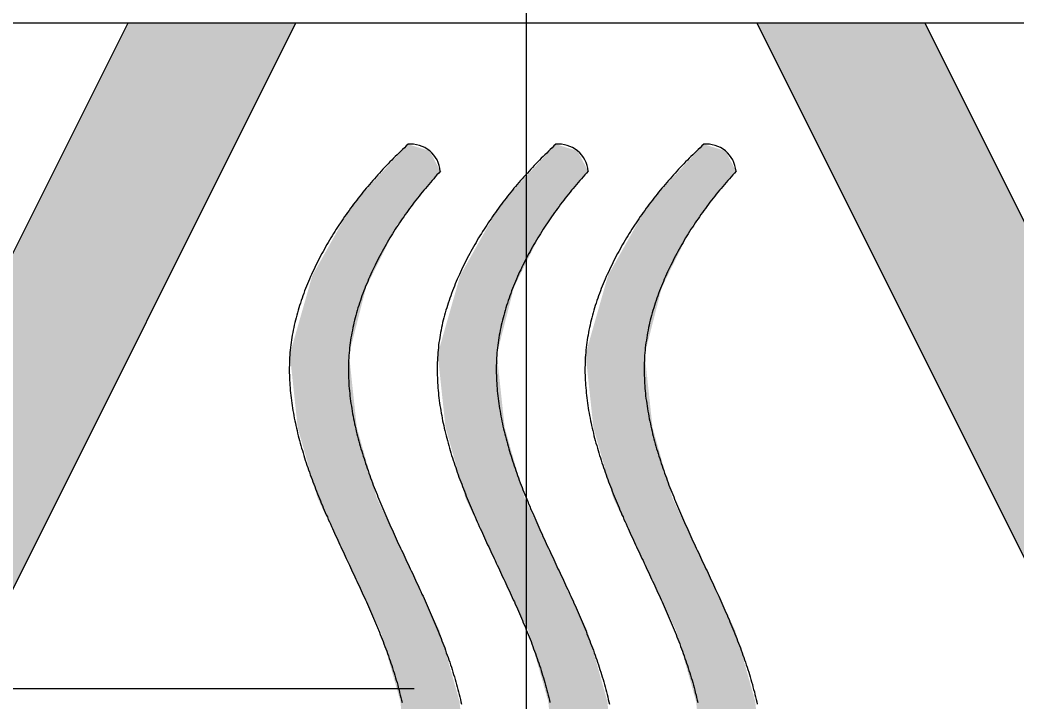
# Model space of a CAD drawing. Extents: x -260 to 40, y -107 to 195.
# Drawn here: x -180.49 to -172.06, y 154.87 to 160.64 of the extents above; entities that cross this region are included whole.
import ezdxf

# ---------------------------------------------------------------- set-up
doc = ezdxf.new("R2010")
doc.units = 0
doc.linetypes.add('CENTER', pattern=[50.8, 31.75, -6.35, 6.35, -6.35])
doc.layers.get('0').update_dxf_attribs({"linetype": 'CONTINUOUS'})
doc.layers.add('CENTER', color=1, linetype='CENTER')

# ---------------------------------------------------------------- blocks, each defined once
blk = doc.blocks.new('*U5')
at = {"color": 7, "linetype": 'CONTINUOUS'}
for points in [[(-174.7128, 159.588), (-175.1828, 159.0809), (-174.5291, 159.5313)], [(-174.5291, 159.5313), (-175.1828, 159.0809), (-174.4399, 159.361)], [(-174.4399, 159.361), (-175.1828, 159.0809), (-174.8056, 158.9042)], [(-175.1828, 159.0809), (-175.522, 158.4784), (-174.8056, 158.9042)], [(-174.8056, 158.9042), (-175.522, 158.4784), (-175.0668, 158.3805)], [(-175.522, 158.4784), (-175.7118, 157.8136), (-175.0668, 158.3805)], [(-175.0668, 158.3805), (-175.7118, 157.8136), (-175.2118, 157.8136)], [(-175.7118, 157.8136), (-175.6459, 157.1964), (-175.1459, 157.1964)], [(-175.2118, 157.8136), (-175.7118, 157.8136), (-175.1459, 157.1964)], [(-175.6459, 157.1964), (-175.4777, 156.5989), (-174.9777, 156.599)], [(-175.1459, 157.1964), (-175.6459, 157.1964), (-174.9777, 156.599)], [(-174.9777, 156.599), (-175.4777, 156.5989), (-174.7118, 156.0381)], [(-175.4777, 156.5989), (-175.2118, 156.0381), (-174.7118, 156.0381)], [(-175.2118, 156.0381), (-174.946, 155.4772), (-174.446, 155.4772)], [(-174.7118, 156.0381), (-175.2118, 156.0381), (-174.446, 155.4772)], [(-174.946, 155.4772), (-174.7777, 154.8797), (-174.2777, 154.8797)], [(-174.446, 155.4772), (-174.946, 155.4772), (-174.2777, 154.8797)], [(-174.7777, 154.8797), (-174.7118, 154.2625), (-174.2777, 154.8797)], [(-174.2777, 154.8797), (-174.7118, 154.2625), (-174.2118, 154.2625)], [(-174.2118, 154.2625), (-174.8532, 153.7047), (-174.4018, 153.5972)], [(-174.7118, 154.2625), (-174.8532, 153.7047), (-174.2118, 154.2625)], [(-174.8532, 153.7047), (-175.1079, 153.1887), (-174.4018, 153.5972)], [(-174.4018, 153.5972), (-175.1079, 153.1887), (-174.7413, 152.9944)], [(-175.1079, 153.1887), (-175.4647, 152.7371), (-174.7413, 152.9944)], [(-174.7413, 152.9944), (-175.4647, 152.7371), (-175.2118, 152.487)], [(-175.4647, 152.7371), (-175.3905, 152.5593), (-175.2118, 152.487)]]:
    blk.add_solid(points, dxfattribs=at)
blk = doc.blocks.new('*U6')
at = {"color": 7, "linetype": 'CONTINUOUS'}
for points in [[(-177.2128, 159.588), (-177.6828, 159.0809), (-177.0291, 159.5313)], [(-177.0291, 159.5313), (-177.6828, 159.0809), (-176.9399, 159.361)], [(-176.9399, 159.361), (-177.6828, 159.0809), (-177.3056, 158.9042)], [(-177.6828, 159.0809), (-178.022, 158.4784), (-177.3056, 158.9042)], [(-177.3056, 158.9042), (-178.022, 158.4784), (-177.5668, 158.3805)], [(-178.022, 158.4784), (-178.2118, 157.8136), (-177.5668, 158.3805)], [(-177.5668, 158.3805), (-178.2118, 157.8136), (-177.7118, 157.8136)], [(-178.2118, 157.8136), (-178.1459, 157.1964), (-177.6459, 157.1964)], [(-177.7118, 157.8136), (-178.2118, 157.8136), (-177.6459, 157.1964)], [(-178.1459, 157.1964), (-177.9777, 156.5989), (-177.4777, 156.599)], [(-177.6459, 157.1964), (-178.1459, 157.1964), (-177.4777, 156.599)], [(-177.4777, 156.599), (-177.9777, 156.5989), (-177.2118, 156.0381)], [(-177.9777, 156.5989), (-177.7118, 156.0381), (-177.2118, 156.0381)], [(-177.7118, 156.0381), (-177.446, 155.4772), (-176.946, 155.4772)], [(-177.2118, 156.0381), (-177.7118, 156.0381), (-176.946, 155.4772)], [(-177.446, 155.4772), (-177.2777, 154.8797), (-176.7777, 154.8797)], [(-176.946, 155.4772), (-177.446, 155.4772), (-176.7777, 154.8797)], [(-177.2777, 154.8797), (-177.2118, 154.2625), (-176.7777, 154.8797)], [(-176.7777, 154.8797), (-177.2118, 154.2625), (-176.7118, 154.2625)], [(-176.7118, 154.2625), (-177.3532, 153.7047), (-176.9018, 153.5972)], [(-177.2118, 154.2625), (-177.3532, 153.7047), (-176.7118, 154.2625)], [(-177.3532, 153.7047), (-177.6079, 153.1887), (-176.9018, 153.5972)], [(-176.9018, 153.5972), (-177.6079, 153.1887), (-177.2414, 152.9944)], [(-177.6079, 153.1887), (-177.9647, 152.7371), (-177.2414, 152.9944)], [(-177.2414, 152.9944), (-177.9647, 152.7371), (-177.7118, 152.487)], [(-177.9647, 152.7371), (-177.8905, 152.5593), (-177.7118, 152.487)]]:
    blk.add_solid(points, dxfattribs=at)
blk = doc.blocks.new('*U7')
at = {"color": 7, "linetype": 'CONTINUOUS'}
for points in [[(-175.9628, 159.588), (-176.4328, 159.0809), (-175.7791, 159.5313)], [(-175.7791, 159.5313), (-176.4328, 159.0809), (-175.6899, 159.361)], [(-175.6899, 159.361), (-176.4328, 159.0809), (-176.0556, 158.9042)], [(-176.4328, 159.0809), (-176.772, 158.4784), (-176.0556, 158.9042)], [(-176.0556, 158.9042), (-176.772, 158.4784), (-176.3168, 158.3805)], [(-176.772, 158.4784), (-176.9618, 157.8136), (-176.3168, 158.3805)], [(-176.3168, 158.3805), (-176.9618, 157.8136), (-176.4618, 157.8136)], [(-176.9618, 157.8136), (-176.8959, 157.1964), (-176.3959, 157.1964)], [(-176.4618, 157.8136), (-176.9618, 157.8136), (-176.3959, 157.1964)], [(-176.8959, 157.1964), (-176.7277, 156.5989), (-176.2277, 156.599)], [(-176.3959, 157.1964), (-176.8959, 157.1964), (-176.2277, 156.599)], [(-176.2277, 156.599), (-176.7277, 156.5989), (-175.9618, 156.0381)], [(-176.7277, 156.5989), (-176.4618, 156.0381), (-175.9618, 156.0381)], [(-176.4618, 156.0381), (-176.196, 155.4772), (-175.696, 155.4772)], [(-175.9618, 156.0381), (-176.4618, 156.0381), (-175.696, 155.4772)], [(-176.196, 155.4772), (-176.0277, 154.8797), (-175.5277, 154.8797)], [(-175.696, 155.4772), (-176.196, 155.4772), (-175.5277, 154.8797)], [(-176.0277, 154.8797), (-175.9618, 154.2625), (-175.5277, 154.8797)], [(-175.5277, 154.8797), (-175.9618, 154.2625), (-175.4618, 154.2625)], [(-175.4618, 154.2625), (-176.1032, 153.7047), (-175.6518, 153.5972)], [(-175.9618, 154.2625), (-176.1032, 153.7047), (-175.4618, 154.2625)], [(-176.1032, 153.7047), (-176.3579, 153.1887), (-175.6518, 153.5972)], [(-175.6518, 153.5972), (-176.3579, 153.1887), (-175.9913, 152.9944)], [(-176.3579, 153.1887), (-176.7147, 152.7371), (-175.9913, 152.9944)], [(-175.9913, 152.9944), (-176.7147, 152.7371), (-176.4618, 152.487)], [(-176.7147, 152.7371), (-176.6405, 152.5593), (-176.4618, 152.487)]]:
    blk.add_solid(points, dxfattribs=at)
blk = doc.blocks.new('*U17')
at = {"color": 7, "linetype": 'CONTINUOUS'}
for points in [[(-184.9679, 149.8387), (-183.7856, 149.3641), (-179.5801, 160.6143)], [(-178.1605, 160.6143), (-179.5801, 160.6143), (-183.7856, 149.3641)], [(-183.7856, 149.3641), (-184.9679, 149.8387), (-185.0965, 149.3641)], [(-185.0554, 149.6076), (-185.0965, 149.3641), (-184.9679, 149.8387)]]:
    blk.add_solid(points, dxfattribs=at)
blk = doc.blocks.new('*U18')
at = {"color": 7, "linetype": 'CONTINUOUS', "extrusion": (0, 0, -1)}
for points in [[(174.2634, 160.6143), (172.8438, 160.6143), (168.6383, 149.3641)], [(167.456, 149.8387), (168.6383, 149.3641), (172.8438, 160.6143)], [(168.6383, 149.3641), (167.456, 149.8387), (167.3274, 149.3641)], [(167.3685, 149.6076), (167.3274, 149.3641), (167.456, 149.8387)]]:
    blk.add_solid(points, dxfattribs=at)

msp = doc.modelspace()

# ---------------------------------------------------------------- linework, layer by layer
at = {"color": 7, "linetype": 'CONTINUOUS'}
for p, q in [((-186.7118, 160.6143), (-165.7121, 160.6143)), ((-184.9655, 149.8435), (-179.5801, 160.6143)), ((-183.7856, 149.3641), (-178.1605, 160.6143)), ((-168.6383, 149.3641), (-174.2634, 160.6143)), ((-167.4584, 149.8435), (-172.8438, 160.6143))]:
    msp.add_line(p, q, dxfattribs=at)
at = {"color": 7}
for points in [[(-177.213, 159.588, 0), (-177.229, 159.574, 0), (-177.244, 159.559, 0), (-177.26, 159.544, 0), (-177.275, 159.529, 0), (-177.29, 159.514, 0), (-177.306, 159.499, 0), (-177.321, 159.484, 0), (-177.336, 159.469, 0), (-177.351, 159.454, 0), (-177.366, 159.439, 0), (-177.381, 159.423, 0), (-177.396, 159.408, 0), (-177.411, 159.392, 0), (-177.425, 159.377, 0), (-177.44, 159.361, 0), (-177.454, 159.345, 0), (-177.468, 159.329, 0), (-177.483, 159.313, 0), (-177.497, 159.297, 0), (-177.511, 159.281, 0), (-177.525, 159.265, 0), (-177.539, 159.249, 0), (-177.553, 159.232, 0), (-177.567, 159.216, 0), (-177.58, 159.199, 0), (-177.594, 159.183, 0), (-177.607, 159.166, 0), (-177.621, 159.149, 0), (-177.634, 159.132, 0), (-177.647, 159.116, 0), (-177.66, 159.098, 0), (-177.673, 159.081, 0), (-177.686, 159.064, 0), (-177.699, 159.047, 0), (-177.711, 159.029, 0), (-177.724, 159.012, 0), (-177.736, 158.994, 0), (-177.749, 158.977, 0), (-177.761, 158.959, 0), (-177.773, 158.941, 0), (-177.785, 158.923, 0), (-177.797, 158.905, 0), (-177.809, 158.887, 0), (-177.82, 158.869, 0), (-177.832, 158.851, 0), (-177.843, 158.833, 0), (-177.855, 158.814, 0), (-177.866, 158.796, 0), (-177.877, 158.777, 0), (-177.888, 158.758, 0), (-177.899, 158.74, 0), (-177.91, 158.721, 0), (-177.92, 158.702, 0), (-177.931, 158.683, 0), (-177.941, 158.664, 0), (-177.952, 158.645, 0), (-177.962, 158.625, 0), (-177.972, 158.606, 0), (-177.982, 158.586, 0), (-177.991, 158.567, 0), (-178.001, 158.547, 0), (-178.01, 158.528, 0), (-178.019, 158.508, 0), (-178.028, 158.488, 0), (-178.037, 158.469, 0), (-178.046, 158.449, 0), (-178.055, 158.429, 0), (-178.063, 158.409, 0), (-178.071, 158.389, 0), (-178.079, 158.368, 0), (-178.087, 158.348, 0), (-178.094, 158.328, 0), (-178.102, 158.308, 0), (-178.109, 158.287, 0), (-178.116, 158.267, 0), (-178.123, 158.246, 0), (-178.13, 158.226, 0), (-178.136, 158.205, 0), (-178.142, 158.185, 0), (-178.148, 158.164, 0), (-178.154, 158.143, 0), (-178.159, 158.122, 0), (-178.165, 158.102, 0), (-178.17, 158.081, 0), (-178.174, 158.06, 0), (-178.179, 158.039, 0), (-178.183, 158.018, 0), (-178.187, 157.997, 0), (-178.191, 157.976, 0), (-178.195, 157.955, 0), (-178.198, 157.934, 0), (-178.201, 157.913, 0), (-178.204, 157.892, 0), (-178.206, 157.87, 0), (-178.209, 157.849, 0), (-178.211, 157.828, 0), (-178.212, 157.807, 0), (-178.214, 157.785, 0), (-178.215, 157.764, 0), (-178.216, 157.743, 0), (-178.216, 157.721, 0), (-178.217, 157.7, 0), (-178.217, 157.679, 0), (-178.217, 157.657, 0), (-178.216, 157.636, 0), (-178.215, 157.615, 0), (-178.215, 157.593, 0), (-178.213, 157.572, 0), (-178.212, 157.551, 0), (-178.21, 157.529, 0), (-178.208, 157.508, 0), (-178.206, 157.486, 0), (-178.204, 157.465, 0), (-178.202, 157.444, 0), (-178.199, 157.422, 0), (-178.196, 157.401, 0), (-178.193, 157.38, 0), (-178.189, 157.358, 0), (-178.186, 157.337, 0), (-178.182, 157.316, 0), (-178.178, 157.295, 0), (-178.174, 157.273, 0), (-178.17, 157.252, 0), (-178.165, 157.231, 0), (-178.161, 157.21, 0), (-178.156, 157.189, 0), (-178.151, 157.168, 0), (-178.146, 157.147, 0), (-178.141, 157.125, 0), (-178.135, 157.105, 0), (-178.13, 157.084, 0), (-178.124, 157.063, 0), (-178.118, 157.042, 0), (-178.112, 157.021, 0), (-178.106, 157, 0), (-178.1, 156.979, 0), (-178.094, 156.959, 0), (-178.087, 156.938, 0), (-178.081, 156.918, 0), (-178.074, 156.897, 0), (-178.067, 156.877, 0), (-178.06, 156.856, 0), (-178.053, 156.836, 0), (-178.046, 156.816, 0), (-178.039, 156.795, 0), (-178.032, 156.775, 0), (-178.024, 156.755, 0), (-178.017, 156.735, 0), (-178.009, 156.715, 0), (-178.001, 156.695, 0), (-177.994, 156.675, 0), (-177.986, 156.655, 0), (-177.978, 156.635, 0), (-177.97, 156.615, 0), (-177.962, 156.595, 0), (-177.954, 156.575, 0), (-177.946, 156.556, 0), (-177.937, 156.536, 0), (-177.929, 156.516, 0), (-177.921, 156.496, 0), (-177.912, 156.477, 0), (-177.904, 156.457, 0), (-177.895, 156.438, 0), (-177.887, 156.418, 0), (-177.878, 156.398, 0), (-177.869, 156.379, 0), (-177.861, 156.359, 0), (-177.852, 156.34, 0), (-177.843, 156.32, 0), (-177.834, 156.301, 0), (-177.825, 156.282, 0), (-177.816, 156.262, 0), (-177.807, 156.243, 0), (-177.799, 156.223, 0), (-177.79, 156.204, 0), (-177.781, 156.185, 0), (-177.772, 156.165, 0), (-177.762, 156.146, 0), (-177.753, 156.127, 0), (-177.744, 156.107, 0), (-177.735, 156.088, 0), (-177.726, 156.069, 0), (-177.717, 156.049, 0), (-177.708, 156.03, 0), (-177.699, 156.011, 0), (-177.69, 155.991, 0), (-177.681, 155.972, 0), (-177.672, 155.953, 0), (-177.663, 155.933, 0), (-177.654, 155.914, 0), (-177.645, 155.895, 0), (-177.636, 155.875, 0), (-177.627, 155.856, 0), (-177.618, 155.836, 0), (-177.609, 155.817, 0), (-177.6, 155.798, 0), (-177.591, 155.778, 0), (-177.582, 155.759, 0), (-177.573, 155.739, 0), (-177.564, 155.72, 0), (-177.556, 155.7, 0), (-177.547, 155.681, 0), (-177.538, 155.661, 0), (-177.53, 155.642, 0), (-177.521, 155.622, 0), (-177.513, 155.602, 0), (-177.504, 155.583, 0), (-177.496, 155.563, 0), (-177.488, 155.543, 0), (-177.479, 155.524, 0), (-177.471, 155.504, 0), (-177.463, 155.484, 0), (-177.455, 155.464, 0), (-177.447, 155.444, 0), (-177.439, 155.424, 0), (-177.431, 155.405, 0), (-177.423, 155.385, 0), (-177.416, 155.365, 0), (-177.408, 155.344, 0), (-177.401, 155.324, 0), (-177.393, 155.304, 0), (-177.386, 155.284, 0), (-177.379, 155.264, 0), (-177.372, 155.243, 0), (-177.365, 155.223, 0), (-177.358, 155.203, 0), (-177.351, 155.182, 0), (-177.344, 155.162, 0), (-177.338, 155.141, 0), (-177.331, 155.121, 0), (-177.325, 155.1, 0), (-177.318, 155.079, 0), (-177.312, 155.058, 0), (-177.306, 155.038, 0), (-177.3, 155.017, 0), (-177.295, 154.996, 0), (-177.289, 154.975, 0), (-177.284, 154.954, 0), (-177.278, 154.933, 0), (-177.273, 154.912, 0), (-177.268, 154.891, 0), (-177.263, 154.87, 0)], [(-175.963, 159.588, 0), (-175.979, 159.574, 0), (-175.994, 159.559, 0), (-176.01, 159.544, 0), (-176.025, 159.529, 0), (-176.04, 159.514, 0), (-176.056, 159.499, 0), (-176.071, 159.484, 0), (-176.086, 159.469, 0), (-176.101, 159.454, 0), (-176.116, 159.439, 0), (-176.131, 159.423, 0), (-176.146, 159.408, 0), (-176.16, 159.392, 0), (-176.175, 159.377, 0), (-176.19, 159.361, 0), (-176.204, 159.345, 0), (-176.218, 159.329, 0), (-176.233, 159.313, 0), (-176.247, 159.297, 0), (-176.261, 159.281, 0), (-176.275, 159.265, 0), (-176.289, 159.249, 0), (-176.303, 159.232, 0), (-176.317, 159.216, 0), (-176.33, 159.199, 0), (-176.344, 159.183, 0), (-176.357, 159.166, 0), (-176.371, 159.149, 0), (-176.384, 159.132, 0), (-176.397, 159.116, 0), (-176.41, 159.098, 0), (-176.423, 159.081, 0), (-176.436, 159.064, 0), (-176.449, 159.047, 0), (-176.461, 159.029, 0), (-176.474, 159.012, 0), (-176.486, 158.994, 0), (-176.499, 158.977, 0), (-176.511, 158.959, 0), (-176.523, 158.941, 0), (-176.535, 158.923, 0), (-176.547, 158.905, 0), (-176.559, 158.887, 0), (-176.57, 158.869, 0), (-176.582, 158.851, 0), (-176.593, 158.833, 0), (-176.605, 158.814, 0), (-176.616, 158.796, 0), (-176.627, 158.777, 0), (-176.638, 158.758, 0), (-176.649, 158.74, 0), (-176.66, 158.721, 0), (-176.67, 158.702, 0), (-176.681, 158.683, 0), (-176.691, 158.664, 0), (-176.702, 158.645, 0), (-176.712, 158.625, 0), (-176.722, 158.606, 0), (-176.732, 158.586, 0), (-176.741, 158.567, 0), (-176.751, 158.547, 0), (-176.76, 158.528, 0), (-176.769, 158.508, 0), (-176.778, 158.488, 0), (-176.787, 158.469, 0), (-176.796, 158.449, 0), (-176.805, 158.429, 0), (-176.813, 158.409, 0), (-176.821, 158.389, 0), (-176.829, 158.368, 0), (-176.837, 158.348, 0), (-176.844, 158.328, 0), (-176.852, 158.308, 0), (-176.859, 158.287, 0), (-176.866, 158.267, 0), (-176.873, 158.246, 0), (-176.88, 158.226, 0), (-176.886, 158.205, 0), (-176.892, 158.185, 0), (-176.898, 158.164, 0), (-176.904, 158.143, 0), (-176.909, 158.122, 0), (-176.915, 158.102, 0), (-176.92, 158.081, 0), (-176.924, 158.06, 0), (-176.929, 158.039, 0), (-176.933, 158.018, 0), (-176.937, 157.997, 0), (-176.941, 157.976, 0), (-176.945, 157.955, 0), (-176.948, 157.934, 0), (-176.951, 157.913, 0), (-176.954, 157.892, 0), (-176.956, 157.87, 0), (-176.959, 157.849, 0), (-176.961, 157.828, 0), (-176.962, 157.807, 0), (-176.964, 157.785, 0), (-176.965, 157.764, 0), (-176.966, 157.743, 0), (-176.966, 157.721, 0), (-176.967, 157.7, 0), (-176.967, 157.679, 0), (-176.967, 157.657, 0), (-176.966, 157.636, 0), (-176.965, 157.615, 0), (-176.965, 157.593, 0), (-176.963, 157.572, 0), (-176.962, 157.551, 0), (-176.96, 157.529, 0), (-176.958, 157.508, 0), (-176.956, 157.486, 0), (-176.954, 157.465, 0), (-176.952, 157.444, 0), (-176.949, 157.422, 0), (-176.946, 157.401, 0), (-176.943, 157.38, 0), (-176.939, 157.358, 0), (-176.936, 157.337, 0), (-176.932, 157.316, 0), (-176.928, 157.295, 0), (-176.924, 157.273, 0), (-176.92, 157.252, 0), (-176.915, 157.231, 0), (-176.911, 157.21, 0), (-176.906, 157.189, 0), (-176.901, 157.168, 0), (-176.896, 157.147, 0), (-176.891, 157.125, 0), (-176.885, 157.105, 0), (-176.88, 157.084, 0), (-176.874, 157.063, 0), (-176.868, 157.042, 0), (-176.862, 157.021, 0), (-176.856, 157, 0), (-176.85, 156.979, 0), (-176.844, 156.959, 0), (-176.837, 156.938, 0), (-176.831, 156.918, 0), (-176.824, 156.897, 0), (-176.817, 156.877, 0), (-176.81, 156.856, 0), (-176.803, 156.836, 0), (-176.796, 156.816, 0), (-176.789, 156.795, 0), (-176.782, 156.775, 0), (-176.774, 156.755, 0), (-176.767, 156.735, 0), (-176.759, 156.715, 0), (-176.751, 156.695, 0), (-176.744, 156.675, 0), (-176.736, 156.655, 0), (-176.728, 156.635, 0), (-176.72, 156.615, 0), (-176.712, 156.595, 0), (-176.704, 156.575, 0), (-176.696, 156.556, 0), (-176.687, 156.536, 0), (-176.679, 156.516, 0), (-176.671, 156.496, 0), (-176.662, 156.477, 0), (-176.654, 156.457, 0), (-176.645, 156.438, 0), (-176.637, 156.418, 0), (-176.628, 156.398, 0), (-176.619, 156.379, 0), (-176.611, 156.359, 0), (-176.602, 156.34, 0), (-176.593, 156.32, 0), (-176.584, 156.301, 0), (-176.575, 156.282, 0), (-176.566, 156.262, 0), (-176.558, 156.243, 0), (-176.549, 156.223, 0), (-176.54, 156.204, 0), (-176.531, 156.185, 0), (-176.522, 156.165, 0), (-176.512, 156.146, 0), (-176.503, 156.127, 0), (-176.494, 156.107, 0), (-176.485, 156.088, 0), (-176.476, 156.069, 0), (-176.467, 156.049, 0), (-176.458, 156.03, 0), (-176.449, 156.011, 0), (-176.44, 155.991, 0), (-176.431, 155.972, 0), (-176.422, 155.953, 0), (-176.413, 155.933, 0), (-176.404, 155.914, 0), (-176.395, 155.895, 0), (-176.386, 155.875, 0), (-176.377, 155.856, 0), (-176.368, 155.836, 0), (-176.359, 155.817, 0), (-176.35, 155.798, 0), (-176.341, 155.778, 0), (-176.332, 155.759, 0), (-176.323, 155.739, 0), (-176.314, 155.72, 0), (-176.306, 155.7, 0), (-176.297, 155.681, 0), (-176.288, 155.661, 0), (-176.28, 155.642, 0), (-176.271, 155.622, 0), (-176.263, 155.602, 0), (-176.254, 155.583, 0), (-176.246, 155.563, 0), (-176.238, 155.543, 0), (-176.229, 155.524, 0), (-176.221, 155.504, 0), (-176.213, 155.484, 0), (-176.205, 155.464, 0), (-176.197, 155.444, 0), (-176.189, 155.424, 0), (-176.181, 155.405, 0), (-176.173, 155.385, 0), (-176.166, 155.365, 0), (-176.158, 155.344, 0), (-176.151, 155.324, 0), (-176.143, 155.304, 0), (-176.136, 155.284, 0), (-176.129, 155.264, 0), (-176.122, 155.243, 0), (-176.115, 155.223, 0), (-176.108, 155.203, 0), (-176.101, 155.182, 0), (-176.094, 155.162, 0), (-176.088, 155.141, 0), (-176.081, 155.121, 0), (-176.075, 155.1, 0), (-176.068, 155.079, 0), (-176.062, 155.058, 0), (-176.056, 155.038, 0), (-176.05, 155.017, 0), (-176.045, 154.996, 0), (-176.039, 154.975, 0), (-176.034, 154.954, 0), (-176.028, 154.933, 0), (-176.023, 154.912, 0), (-176.018, 154.891, 0), (-176.013, 154.87, 0)], [(-174.713, 159.588, 0), (-174.729, 159.574, 0), (-174.744, 159.559, 0), (-174.76, 159.544, 0), (-174.775, 159.529, 0), (-174.79, 159.514, 0), (-174.806, 159.499, 0), (-174.821, 159.484, 0), (-174.836, 159.469, 0), (-174.851, 159.454, 0), (-174.866, 159.439, 0), (-174.881, 159.423, 0), (-174.896, 159.408, 0), (-174.911, 159.392, 0), (-174.925, 159.377, 0), (-174.94, 159.361, 0), (-174.954, 159.345, 0), (-174.968, 159.329, 0), (-174.983, 159.313, 0), (-174.997, 159.297, 0), (-175.011, 159.281, 0), (-175.025, 159.265, 0), (-175.039, 159.249, 0), (-175.053, 159.232, 0), (-175.067, 159.216, 0), (-175.08, 159.199, 0), (-175.094, 159.183, 0), (-175.107, 159.166, 0), (-175.121, 159.149, 0), (-175.134, 159.132, 0), (-175.147, 159.116, 0), (-175.16, 159.098, 0), (-175.173, 159.081, 0), (-175.186, 159.064, 0), (-175.199, 159.047, 0), (-175.211, 159.029, 0), (-175.224, 159.012, 0), (-175.236, 158.994, 0), (-175.249, 158.977, 0), (-175.261, 158.959, 0), (-175.273, 158.941, 0), (-175.285, 158.923, 0), (-175.297, 158.905, 0), (-175.309, 158.887, 0), (-175.32, 158.869, 0), (-175.332, 158.851, 0), (-175.343, 158.833, 0), (-175.355, 158.814, 0), (-175.366, 158.796, 0), (-175.377, 158.777, 0), (-175.388, 158.758, 0), (-175.399, 158.74, 0), (-175.41, 158.721, 0), (-175.42, 158.702, 0), (-175.431, 158.683, 0), (-175.441, 158.664, 0), (-175.452, 158.645, 0), (-175.462, 158.625, 0), (-175.472, 158.606, 0), (-175.482, 158.586, 0), (-175.491, 158.567, 0), (-175.501, 158.547, 0), (-175.51, 158.528, 0), (-175.519, 158.508, 0), (-175.528, 158.488, 0), (-175.537, 158.469, 0), (-175.546, 158.449, 0), (-175.555, 158.429, 0), (-175.563, 158.409, 0), (-175.571, 158.389, 0), (-175.579, 158.368, 0), (-175.587, 158.348, 0), (-175.594, 158.328, 0), (-175.602, 158.308, 0), (-175.609, 158.287, 0), (-175.616, 158.267, 0), (-175.623, 158.246, 0), (-175.63, 158.226, 0), (-175.636, 158.205, 0), (-175.642, 158.185, 0), (-175.648, 158.164, 0), (-175.654, 158.143, 0), (-175.659, 158.122, 0), (-175.665, 158.102, 0), (-175.67, 158.081, 0), (-175.674, 158.06, 0), (-175.679, 158.039, 0), (-175.683, 158.018, 0), (-175.687, 157.997, 0), (-175.691, 157.976, 0), (-175.695, 157.955, 0), (-175.698, 157.934, 0), (-175.701, 157.913, 0), (-175.704, 157.892, 0), (-175.706, 157.87, 0), (-175.709, 157.849, 0), (-175.711, 157.828, 0), (-175.712, 157.807, 0), (-175.714, 157.785, 0), (-175.715, 157.764, 0), (-175.716, 157.743, 0), (-175.716, 157.721, 0), (-175.717, 157.7, 0), (-175.717, 157.679, 0), (-175.717, 157.657, 0), (-175.716, 157.636, 0), (-175.715, 157.615, 0), (-175.715, 157.593, 0), (-175.713, 157.572, 0), (-175.712, 157.551, 0), (-175.71, 157.529, 0), (-175.708, 157.508, 0), (-175.706, 157.486, 0), (-175.704, 157.465, 0), (-175.702, 157.444, 0), (-175.699, 157.422, 0), (-175.696, 157.401, 0), (-175.693, 157.38, 0), (-175.689, 157.358, 0), (-175.686, 157.337, 0), (-175.682, 157.316, 0), (-175.678, 157.295, 0), (-175.674, 157.273, 0), (-175.67, 157.252, 0), (-175.665, 157.231, 0), (-175.661, 157.21, 0), (-175.656, 157.189, 0), (-175.651, 157.168, 0), (-175.646, 157.147, 0), (-175.641, 157.125, 0), (-175.635, 157.105, 0), (-175.63, 157.084, 0), (-175.624, 157.063, 0), (-175.618, 157.042, 0), (-175.612, 157.021, 0), (-175.606, 157, 0), (-175.6, 156.98, 0), (-175.594, 156.959, 0), (-175.587, 156.938, 0), (-175.581, 156.918, 0), (-175.574, 156.897, 0), (-175.567, 156.877, 0), (-175.56, 156.856, 0), (-175.553, 156.836, 0), (-175.546, 156.816, 0), (-175.539, 156.795, 0), (-175.532, 156.775, 0), (-175.524, 156.755, 0), (-175.517, 156.735, 0), (-175.509, 156.715, 0), (-175.501, 156.695, 0), (-175.494, 156.675, 0), (-175.486, 156.655, 0), (-175.478, 156.635, 0), (-175.47, 156.615, 0), (-175.462, 156.595, 0), (-175.454, 156.575, 0), (-175.446, 156.556, 0), (-175.437, 156.536, 0), (-175.429, 156.516, 0), (-175.421, 156.496, 0), (-175.412, 156.477, 0), (-175.404, 156.457, 0), (-175.395, 156.438, 0), (-175.387, 156.418, 0), (-175.378, 156.398, 0), (-175.369, 156.379, 0), (-175.361, 156.359, 0), (-175.352, 156.34, 0), (-175.343, 156.32, 0), (-175.334, 156.301, 0), (-175.325, 156.282, 0), (-175.316, 156.262, 0), (-175.308, 156.243, 0), (-175.299, 156.223, 0), (-175.29, 156.204, 0), (-175.281, 156.185, 0), (-175.272, 156.165, 0), (-175.262, 156.146, 0), (-175.253, 156.127, 0), (-175.244, 156.107, 0), (-175.235, 156.088, 0), (-175.226, 156.069, 0), (-175.217, 156.049, 0), (-175.208, 156.03, 0), (-175.199, 156.011, 0), (-175.19, 155.991, 0), (-175.181, 155.972, 0), (-175.172, 155.953, 0), (-175.163, 155.933, 0), (-175.154, 155.914, 0), (-175.145, 155.895, 0), (-175.136, 155.875, 0), (-175.127, 155.856, 0), (-175.118, 155.836, 0), (-175.109, 155.817, 0), (-175.1, 155.798, 0), (-175.091, 155.778, 0), (-175.082, 155.759, 0), (-175.073, 155.739, 0), (-175.064, 155.72, 0), (-175.056, 155.7, 0), (-175.047, 155.681, 0), (-175.038, 155.661, 0), (-175.03, 155.642, 0), (-175.021, 155.622, 0), (-175.013, 155.602, 0), (-175.004, 155.583, 0), (-174.996, 155.563, 0), (-174.988, 155.543, 0), (-174.979, 155.524, 0), (-174.971, 155.504, 0), (-174.963, 155.484, 0), (-174.955, 155.464, 0), (-174.947, 155.444, 0), (-174.939, 155.424, 0), (-174.931, 155.405, 0), (-174.923, 155.385, 0), (-174.916, 155.365, 0), (-174.908, 155.344, 0), (-174.901, 155.324, 0), (-174.893, 155.304, 0), (-174.886, 155.284, 0), (-174.879, 155.264, 0), (-174.872, 155.243, 0), (-174.865, 155.223, 0), (-174.858, 155.203, 0), (-174.851, 155.182, 0), (-174.844, 155.162, 0), (-174.838, 155.141, 0), (-174.831, 155.121, 0), (-174.825, 155.1, 0), (-174.818, 155.079, 0), (-174.812, 155.059, 0), (-174.806, 155.038, 0), (-174.8, 155.017, 0), (-174.795, 154.996, 0), (-174.789, 154.975, 0), (-174.784, 154.954, 0), (-174.778, 154.933, 0), (-174.773, 154.912, 0), (-174.768, 154.891, 0), (-174.763, 154.87, 0)], [(-176.939, 159.361, 0), (-176.953, 159.345, 0), (-176.968, 159.329, 0), (-176.982, 159.313, 0), (-176.996, 159.297, 0), (-177.01, 159.281, 0), (-177.024, 159.265, 0), (-177.038, 159.248, 0), (-177.052, 159.232, 0), (-177.066, 159.215, 0), (-177.08, 159.199, 0), (-177.093, 159.182, 0), (-177.107, 159.166, 0), (-177.12, 159.149, 0), (-177.134, 159.132, 0), (-177.147, 159.115, 0), (-177.16, 159.098, 0), (-177.173, 159.081, 0), (-177.186, 159.063, 0), (-177.199, 159.046, 0), (-177.211, 159.029, 0), (-177.224, 159.011, 0), (-177.236, 158.994, 0), (-177.249, 158.976, 0), (-177.261, 158.959, 0), (-177.273, 158.941, 0), (-177.285, 158.923, 0), (-177.297, 158.905, 0), (-177.309, 158.887, 0), (-177.321, 158.869, 0), (-177.332, 158.851, 0), (-177.344, 158.832, 0), (-177.355, 158.814, 0), (-177.366, 158.796, 0), (-177.377, 158.777, 0), (-177.388, 158.758, 0), (-177.399, 158.74, 0), (-177.41, 158.721, 0), (-177.421, 158.702, 0), (-177.431, 158.683, 0), (-177.441, 158.664, 0), (-177.452, 158.645, 0), (-177.462, 158.626, 0), (-177.472, 158.606, 0), (-177.481, 158.587, 0), (-177.491, 158.567, 0), (-177.5, 158.548, 0), (-177.51, 158.528, 0), (-177.519, 158.509, 0), (-177.528, 158.489, 0), (-177.537, 158.469, 0), (-177.546, 158.449, 0), (-177.554, 158.429, 0), (-177.562, 158.409, 0), (-177.571, 158.389, 0), (-177.579, 158.369, 0), (-177.586, 158.348, 0), (-177.594, 158.328, 0), (-177.602, 158.308, 0), (-177.609, 158.287, 0), (-177.616, 158.267, 0), (-177.623, 158.246, 0), (-177.629, 158.225, 0), (-177.636, 158.205, 0), (-177.642, 158.184, 0), (-177.648, 158.163, 0), (-177.654, 158.142, 0), (-177.659, 158.122, 0), (-177.665, 158.101, 0), (-177.67, 158.08, 0), (-177.674, 158.059, 0), (-177.679, 158.038, 0), (-177.683, 158.017, 0), (-177.687, 157.995, 0), (-177.691, 157.974, 0), (-177.695, 157.953, 0), (-177.698, 157.932, 0), (-177.701, 157.911, 0), (-177.704, 157.889, 0), (-177.707, 157.868, 0), (-177.709, 157.847, 0), (-177.711, 157.825, 0), (-177.713, 157.804, 0), (-177.714, 157.783, 0), (-177.715, 157.761, 0), (-177.716, 157.74, 0), (-177.716, 157.718, 0), (-177.717, 157.697, 0), (-177.717, 157.676, 0), (-177.717, 157.654, 0), (-177.716, 157.633, 0), (-177.715, 157.611, 0), (-177.714, 157.59, 0), (-177.713, 157.568, 0), (-177.712, 157.547, 0), (-177.71, 157.525, 0), (-177.708, 157.504, 0), (-177.706, 157.482, 0), (-177.704, 157.461, 0), (-177.701, 157.439, 0), (-177.698, 157.418, 0), (-177.695, 157.397, 0), (-177.692, 157.375, 0), (-177.689, 157.354, 0), (-177.685, 157.332, 0), (-177.681, 157.311, 0), (-177.677, 157.29, 0), (-177.673, 157.268, 0), (-177.669, 157.247, 0), (-177.664, 157.226, 0), (-177.66, 157.205, 0), (-177.655, 157.183, 0), (-177.65, 157.162, 0), (-177.645, 157.141, 0), (-177.639, 157.12, 0), (-177.634, 157.099, 0), (-177.628, 157.078, 0), (-177.623, 157.057, 0), (-177.617, 157.036, 0), (-177.611, 157.015, 0), (-177.604, 156.994, 0), (-177.598, 156.974, 0), (-177.592, 156.953, 0), (-177.585, 156.932, 0), (-177.579, 156.912, 0), (-177.572, 156.891, 0), (-177.565, 156.87, 0), (-177.558, 156.85, 0), (-177.551, 156.83, 0), (-177.544, 156.809, 0), (-177.537, 156.789, 0), (-177.529, 156.769, 0), (-177.522, 156.748, 0), (-177.514, 156.728, 0), (-177.507, 156.708, 0), (-177.499, 156.688, 0), (-177.491, 156.668, 0), (-177.483, 156.648, 0), (-177.475, 156.628, 0), (-177.467, 156.608, 0), (-177.459, 156.588, 0), (-177.451, 156.568, 0), (-177.443, 156.548, 0), (-177.434, 156.529, 0), (-177.426, 156.509, 0), (-177.418, 156.489, 0), (-177.409, 156.469, 0), (-177.4, 156.45, 0), (-177.392, 156.43, 0), (-177.383, 156.41, 0), (-177.375, 156.391, 0), (-177.366, 156.371, 0), (-177.357, 156.351, 0), (-177.348, 156.332, 0), (-177.339, 156.312, 0), (-177.33, 156.293, 0), (-177.322, 156.273, 0), (-177.313, 156.254, 0), (-177.304, 156.234, 0), (-177.295, 156.215, 0), (-177.286, 156.195, 0), (-177.277, 156.176, 0), (-177.267, 156.157, 0), (-177.258, 156.137, 0), (-177.249, 156.118, 0), (-177.24, 156.098, 0), (-177.231, 156.079, 0), (-177.222, 156.059, 0), (-177.213, 156.04, 0), (-177.204, 156.021, 0), (-177.195, 156.001, 0), (-177.185, 155.982, 0), (-177.176, 155.962, 0), (-177.167, 155.943, 0), (-177.158, 155.924, 0), (-177.149, 155.904, 0), (-177.14, 155.885, 0), (-177.131, 155.865, 0), (-177.122, 155.846, 0), (-177.113, 155.826, 0), (-177.104, 155.807, 0), (-177.095, 155.787, 0), (-177.086, 155.768, 0), (-177.077, 155.748, 0), (-177.068, 155.729, 0), (-177.06, 155.709, 0), (-177.051, 155.69, 0), (-177.042, 155.67, 0), (-177.034, 155.65, 0), (-177.025, 155.631, 0), (-177.016, 155.611, 0), (-177.008, 155.591, 0), (-176.999, 155.572, 0), (-176.991, 155.552, 0), (-176.983, 155.532, 0), (-176.974, 155.512, 0), (-176.966, 155.492, 0), (-176.958, 155.472, 0), (-176.95, 155.452, 0), (-176.942, 155.432, 0), (-176.934, 155.412, 0), (-176.926, 155.392, 0), (-176.919, 155.372, 0), (-176.911, 155.352, 0), (-176.903, 155.332, 0), (-176.896, 155.312, 0), (-176.889, 155.291, 0), (-176.881, 155.271, 0), (-176.874, 155.251, 0), (-176.867, 155.23, 0), (-176.86, 155.21, 0), (-176.853, 155.189, 0), (-176.846, 155.169, 0), (-176.84, 155.148, 0), (-176.833, 155.128, 0), (-176.827, 155.107, 0), (-176.82, 155.086, 0), (-176.814, 155.065, 0), (-176.808, 155.044, 0), (-176.802, 155.023, 0), (-176.797, 155.002, 0), (-176.791, 154.981, 0), (-176.785, 154.96, 0), (-176.78, 154.939, 0), (-176.775, 154.918, 0), (-176.77, 154.897, 0), (-176.765, 154.876, 0), (-176.76, 154.855, 0)], [(-175.689, 159.361, 0), (-175.703, 159.345, 0), (-175.718, 159.329, 0), (-175.732, 159.313, 0), (-175.746, 159.297, 0), (-175.76, 159.281, 0), (-175.775, 159.265, 0), (-175.788, 159.248, 0), (-175.802, 159.232, 0), (-175.816, 159.215, 0), (-175.83, 159.199, 0), (-175.843, 159.182, 0), (-175.857, 159.166, 0), (-175.87, 159.149, 0), (-175.884, 159.132, 0), (-175.897, 159.115, 0), (-175.91, 159.098, 0), (-175.923, 159.081, 0), (-175.936, 159.063, 0), (-175.949, 159.046, 0), (-175.961, 159.029, 0), (-175.974, 159.011, 0), (-175.986, 158.994, 0), (-175.999, 158.976, 0), (-176.011, 158.959, 0), (-176.023, 158.941, 0), (-176.035, 158.923, 0), (-176.047, 158.905, 0), (-176.059, 158.887, 0), (-176.071, 158.869, 0), (-176.082, 158.851, 0), (-176.094, 158.832, 0), (-176.105, 158.814, 0), (-176.116, 158.796, 0), (-176.127, 158.777, 0), (-176.138, 158.758, 0), (-176.149, 158.74, 0), (-176.16, 158.721, 0), (-176.171, 158.702, 0), (-176.181, 158.683, 0), (-176.191, 158.664, 0), (-176.202, 158.645, 0), (-176.212, 158.626, 0), (-176.222, 158.606, 0), (-176.231, 158.587, 0), (-176.241, 158.567, 0), (-176.25, 158.548, 0), (-176.26, 158.528, 0), (-176.269, 158.509, 0), (-176.278, 158.489, 0), (-176.287, 158.469, 0), (-176.296, 158.449, 0), (-176.304, 158.429, 0), (-176.312, 158.409, 0), (-176.321, 158.389, 0), (-176.329, 158.369, 0), (-176.337, 158.348, 0), (-176.344, 158.328, 0), (-176.352, 158.308, 0), (-176.359, 158.287, 0), (-176.366, 158.267, 0), (-176.373, 158.246, 0), (-176.379, 158.225, 0), (-176.386, 158.205, 0), (-176.392, 158.184, 0), (-176.398, 158.163, 0), (-176.404, 158.142, 0), (-176.409, 158.122, 0), (-176.415, 158.101, 0), (-176.42, 158.08, 0), (-176.424, 158.059, 0), (-176.429, 158.038, 0), (-176.433, 158.017, 0), (-176.438, 157.995, 0), (-176.441, 157.974, 0), (-176.445, 157.953, 0), (-176.448, 157.932, 0), (-176.451, 157.911, 0), (-176.454, 157.889, 0), (-176.457, 157.868, 0), (-176.459, 157.847, 0), (-176.461, 157.825, 0), (-176.463, 157.804, 0), (-176.464, 157.783, 0), (-176.465, 157.761, 0), (-176.466, 157.74, 0), (-176.467, 157.718, 0), (-176.467, 157.697, 0), (-176.467, 157.676, 0), (-176.467, 157.654, 0), (-176.466, 157.633, 0), (-176.465, 157.611, 0), (-176.464, 157.59, 0), (-176.463, 157.568, 0), (-176.462, 157.547, 0), (-176.46, 157.525, 0), (-176.458, 157.504, 0), (-176.456, 157.482, 0), (-176.454, 157.461, 0), (-176.451, 157.439, 0), (-176.448, 157.418, 0), (-176.445, 157.397, 0), (-176.442, 157.375, 0), (-176.439, 157.354, 0), (-176.435, 157.332, 0), (-176.431, 157.311, 0), (-176.427, 157.29, 0), (-176.423, 157.268, 0), (-176.419, 157.247, 0), (-176.414, 157.226, 0), (-176.41, 157.205, 0), (-176.405, 157.183, 0), (-176.4, 157.162, 0), (-176.395, 157.141, 0), (-176.389, 157.12, 0), (-176.384, 157.099, 0), (-176.378, 157.078, 0), (-176.373, 157.057, 0), (-176.367, 157.036, 0), (-176.361, 157.015, 0), (-176.354, 156.994, 0), (-176.348, 156.974, 0), (-176.342, 156.953, 0), (-176.335, 156.932, 0), (-176.329, 156.912, 0), (-176.322, 156.891, 0), (-176.315, 156.87, 0), (-176.308, 156.85, 0), (-176.301, 156.83, 0), (-176.294, 156.809, 0), (-176.287, 156.789, 0), (-176.279, 156.769, 0), (-176.272, 156.748, 0), (-176.264, 156.728, 0), (-176.257, 156.708, 0), (-176.249, 156.688, 0), (-176.241, 156.668, 0), (-176.233, 156.648, 0), (-176.225, 156.628, 0), (-176.217, 156.608, 0), (-176.209, 156.588, 0), (-176.201, 156.568, 0), (-176.193, 156.548, 0), (-176.184, 156.529, 0), (-176.176, 156.509, 0), (-176.168, 156.489, 0), (-176.159, 156.469, 0), (-176.15, 156.45, 0), (-176.142, 156.43, 0), (-176.133, 156.41, 0), (-176.125, 156.391, 0), (-176.116, 156.371, 0), (-176.107, 156.351, 0), (-176.098, 156.332, 0), (-176.089, 156.312, 0), (-176.08, 156.293, 0), (-176.072, 156.273, 0), (-176.063, 156.254, 0), (-176.054, 156.234, 0), (-176.045, 156.215, 0), (-176.036, 156.195, 0), (-176.026, 156.176, 0), (-176.017, 156.157, 0), (-176.008, 156.137, 0), (-175.999, 156.118, 0), (-175.99, 156.098, 0), (-175.981, 156.079, 0), (-175.972, 156.059, 0), (-175.963, 156.04, 0), (-175.954, 156.021, 0), (-175.945, 156.001, 0), (-175.935, 155.982, 0), (-175.926, 155.962, 0), (-175.917, 155.943, 0), (-175.908, 155.924, 0), (-175.899, 155.904, 0), (-175.89, 155.885, 0), (-175.881, 155.865, 0), (-175.872, 155.846, 0), (-175.863, 155.826, 0), (-175.854, 155.807, 0), (-175.845, 155.787, 0), (-175.836, 155.768, 0), (-175.827, 155.748, 0), (-175.818, 155.729, 0), (-175.81, 155.709, 0), (-175.801, 155.69, 0), (-175.792, 155.67, 0), (-175.784, 155.65, 0), (-175.775, 155.631, 0), (-175.766, 155.611, 0), (-175.758, 155.591, 0), (-175.749, 155.572, 0), (-175.741, 155.552, 0), (-175.733, 155.532, 0), (-175.724, 155.512, 0), (-175.716, 155.492, 0), (-175.708, 155.472, 0), (-175.7, 155.452, 0), (-175.692, 155.432, 0), (-175.684, 155.412, 0), (-175.676, 155.392, 0), (-175.669, 155.372, 0), (-175.661, 155.352, 0), (-175.653, 155.332, 0), (-175.646, 155.312, 0), (-175.639, 155.291, 0), (-175.631, 155.271, 0), (-175.624, 155.251, 0), (-175.617, 155.23, 0), (-175.61, 155.21, 0), (-175.603, 155.189, 0), (-175.596, 155.169, 0), (-175.59, 155.148, 0), (-175.583, 155.128, 0), (-175.577, 155.107, 0), (-175.571, 155.086, 0), (-175.564, 155.065, 0), (-175.558, 155.044, 0), (-175.552, 155.023, 0), (-175.547, 155.002, 0), (-175.541, 154.981, 0), (-175.535, 154.96, 0), (-175.53, 154.939, 0), (-175.525, 154.918, 0), (-175.52, 154.897, 0), (-175.515, 154.876, 0), (-175.51, 154.855, 0)], [(-174.439, 159.361, 0), (-174.453, 159.345, 0), (-174.468, 159.329, 0), (-174.482, 159.313, 0), (-174.496, 159.297, 0), (-174.51, 159.281, 0), (-174.524, 159.265, 0), (-174.538, 159.248, 0), (-174.552, 159.232, 0), (-174.566, 159.215, 0), (-174.58, 159.199, 0), (-174.593, 159.182, 0), (-174.607, 159.166, 0), (-174.62, 159.149, 0), (-174.634, 159.132, 0), (-174.647, 159.115, 0), (-174.66, 159.098, 0), (-174.673, 159.081, 0), (-174.686, 159.063, 0), (-174.699, 159.046, 0), (-174.711, 159.029, 0), (-174.724, 159.011, 0), (-174.736, 158.994, 0), (-174.749, 158.976, 0), (-174.761, 158.959, 0), (-174.773, 158.941, 0), (-174.785, 158.923, 0), (-174.797, 158.905, 0), (-174.809, 158.887, 0), (-174.821, 158.869, 0), (-174.832, 158.851, 0), (-174.844, 158.832, 0), (-174.855, 158.814, 0), (-174.866, 158.796, 0), (-174.877, 158.777, 0), (-174.888, 158.758, 0), (-174.899, 158.74, 0), (-174.91, 158.721, 0), (-174.921, 158.702, 0), (-174.931, 158.683, 0), (-174.941, 158.664, 0), (-174.952, 158.645, 0), (-174.962, 158.626, 0), (-174.972, 158.606, 0), (-174.981, 158.587, 0), (-174.991, 158.567, 0), (-175, 158.548, 0), (-175.01, 158.528, 0), (-175.019, 158.509, 0), (-175.028, 158.489, 0), (-175.037, 158.469, 0), (-175.046, 158.449, 0), (-175.054, 158.429, 0), (-175.062, 158.409, 0), (-175.071, 158.389, 0), (-175.079, 158.369, 0), (-175.086, 158.348, 0), (-175.094, 158.328, 0), (-175.102, 158.308, 0), (-175.109, 158.287, 0), (-175.116, 158.267, 0), (-175.123, 158.246, 0), (-175.129, 158.225, 0), (-175.136, 158.205, 0), (-175.142, 158.184, 0), (-175.148, 158.163, 0), (-175.154, 158.142, 0), (-175.159, 158.122, 0), (-175.165, 158.101, 0), (-175.17, 158.08, 0), (-175.174, 158.059, 0), (-175.179, 158.038, 0), (-175.183, 158.017, 0), (-175.187, 157.995, 0), (-175.191, 157.974, 0), (-175.195, 157.953, 0), (-175.198, 157.932, 0), (-175.201, 157.911, 0), (-175.204, 157.889, 0), (-175.207, 157.868, 0), (-175.209, 157.847, 0), (-175.211, 157.825, 0), (-175.213, 157.804, 0), (-175.214, 157.783, 0), (-175.215, 157.761, 0), (-175.216, 157.74, 0), (-175.216, 157.718, 0), (-175.217, 157.697, 0), (-175.217, 157.676, 0), (-175.217, 157.654, 0), (-175.216, 157.633, 0), (-175.215, 157.611, 0), (-175.214, 157.59, 0), (-175.213, 157.568, 0), (-175.212, 157.547, 0), (-175.21, 157.525, 0), (-175.208, 157.504, 0), (-175.206, 157.482, 0), (-175.204, 157.461, 0), (-175.201, 157.439, 0), (-175.198, 157.418, 0), (-175.195, 157.397, 0), (-175.192, 157.375, 0), (-175.189, 157.354, 0), (-175.185, 157.332, 0), (-175.181, 157.311, 0), (-175.177, 157.29, 0), (-175.173, 157.268, 0), (-175.169, 157.247, 0), (-175.164, 157.226, 0), (-175.16, 157.205, 0), (-175.155, 157.183, 0), (-175.15, 157.162, 0), (-175.145, 157.141, 0), (-175.139, 157.12, 0), (-175.134, 157.099, 0), (-175.128, 157.078, 0), (-175.123, 157.057, 0), (-175.117, 157.036, 0), (-175.111, 157.015, 0), (-175.104, 156.994, 0), (-175.098, 156.974, 0), (-175.092, 156.953, 0), (-175.085, 156.932, 0), (-175.079, 156.912, 0), (-175.072, 156.891, 0), (-175.065, 156.87, 0), (-175.058, 156.85, 0), (-175.051, 156.83, 0), (-175.044, 156.809, 0), (-175.037, 156.789, 0), (-175.029, 156.769, 0), (-175.022, 156.748, 0), (-175.014, 156.728, 0), (-175.007, 156.708, 0), (-174.999, 156.688, 0), (-174.991, 156.668, 0), (-174.983, 156.648, 0), (-174.975, 156.628, 0), (-174.967, 156.608, 0), (-174.959, 156.588, 0), (-174.951, 156.568, 0), (-174.943, 156.548, 0), (-174.934, 156.529, 0), (-174.926, 156.509, 0), (-174.918, 156.489, 0), (-174.909, 156.469, 0), (-174.9, 156.45, 0), (-174.892, 156.43, 0), (-174.883, 156.41, 0), (-174.875, 156.391, 0), (-174.866, 156.371, 0), (-174.857, 156.351, 0), (-174.848, 156.332, 0), (-174.839, 156.312, 0), (-174.83, 156.293, 0), (-174.822, 156.273, 0), (-174.813, 156.254, 0), (-174.804, 156.234, 0), (-174.795, 156.215, 0), (-174.786, 156.195, 0), (-174.777, 156.176, 0), (-174.767, 156.157, 0), (-174.758, 156.137, 0), (-174.749, 156.118, 0), (-174.74, 156.098, 0), (-174.731, 156.079, 0), (-174.722, 156.059, 0), (-174.713, 156.04, 0), (-174.704, 156.021, 0), (-174.695, 156.001, 0), (-174.685, 155.982, 0), (-174.676, 155.962, 0), (-174.667, 155.943, 0), (-174.658, 155.924, 0), (-174.649, 155.904, 0), (-174.64, 155.885, 0), (-174.631, 155.865, 0), (-174.622, 155.846, 0), (-174.613, 155.826, 0), (-174.604, 155.807, 0), (-174.595, 155.787, 0), (-174.586, 155.768, 0), (-174.577, 155.748, 0), (-174.568, 155.729, 0), (-174.56, 155.709, 0), (-174.551, 155.69, 0), (-174.542, 155.67, 0), (-174.534, 155.65, 0), (-174.525, 155.631, 0), (-174.516, 155.611, 0), (-174.508, 155.591, 0), (-174.499, 155.572, 0), (-174.491, 155.552, 0), (-174.483, 155.532, 0), (-174.474, 155.512, 0), (-174.466, 155.492, 0), (-174.458, 155.472, 0), (-174.45, 155.452, 0), (-174.442, 155.432, 0), (-174.434, 155.412, 0), (-174.426, 155.392, 0), (-174.419, 155.372, 0), (-174.411, 155.352, 0), (-174.403, 155.332, 0), (-174.396, 155.312, 0), (-174.389, 155.291, 0), (-174.381, 155.271, 0), (-174.374, 155.251, 0), (-174.367, 155.23, 0), (-174.36, 155.21, 0), (-174.353, 155.189, 0), (-174.346, 155.169, 0), (-174.34, 155.148, 0), (-174.333, 155.128, 0), (-174.327, 155.107, 0), (-174.321, 155.086, 0), (-174.314, 155.065, 0), (-174.308, 155.044, 0), (-174.302, 155.023, 0), (-174.297, 155.002, 0), (-174.291, 154.981, 0), (-174.285, 154.96, 0), (-174.28, 154.939, 0), (-174.275, 154.918, 0), (-174.27, 154.897, 0), (-174.265, 154.876, 0), (-174.26, 154.855, 0)]]:
    msp.add_polyline3d(points, dxfattribs=at)
at = {"color": 7, "linetype": 'CONTINUOUS'}
for centre in [(-177.189, 159.3391), (-175.939, 159.3391), (-174.689, 159.3391)]:
    msp.add_arc(centre, 0.25, 4.85701, 96.0702, dxfattribs=at)
at = {"layer": 'CENTER', "color": 1, "linetype": 'CENTER'}
for p, q in [((-176.2118, 97.4487), (-176.2118, 190.4892)), ((-259.7118, 154.9892), (-92.7118, 154.9892))]:
    msp.add_line(p, q, dxfattribs=at)

# ---------------------------------------------------------------- block references
at = {"color": 7, "linetype": 'CONTINUOUS'}
for name in ['*U17', '*U18', '*U6', '*U7', '*U5']:
    msp.add_blockref(name, (0, 0), dxfattribs=at)

doc.saveas('drawing.dxf')
